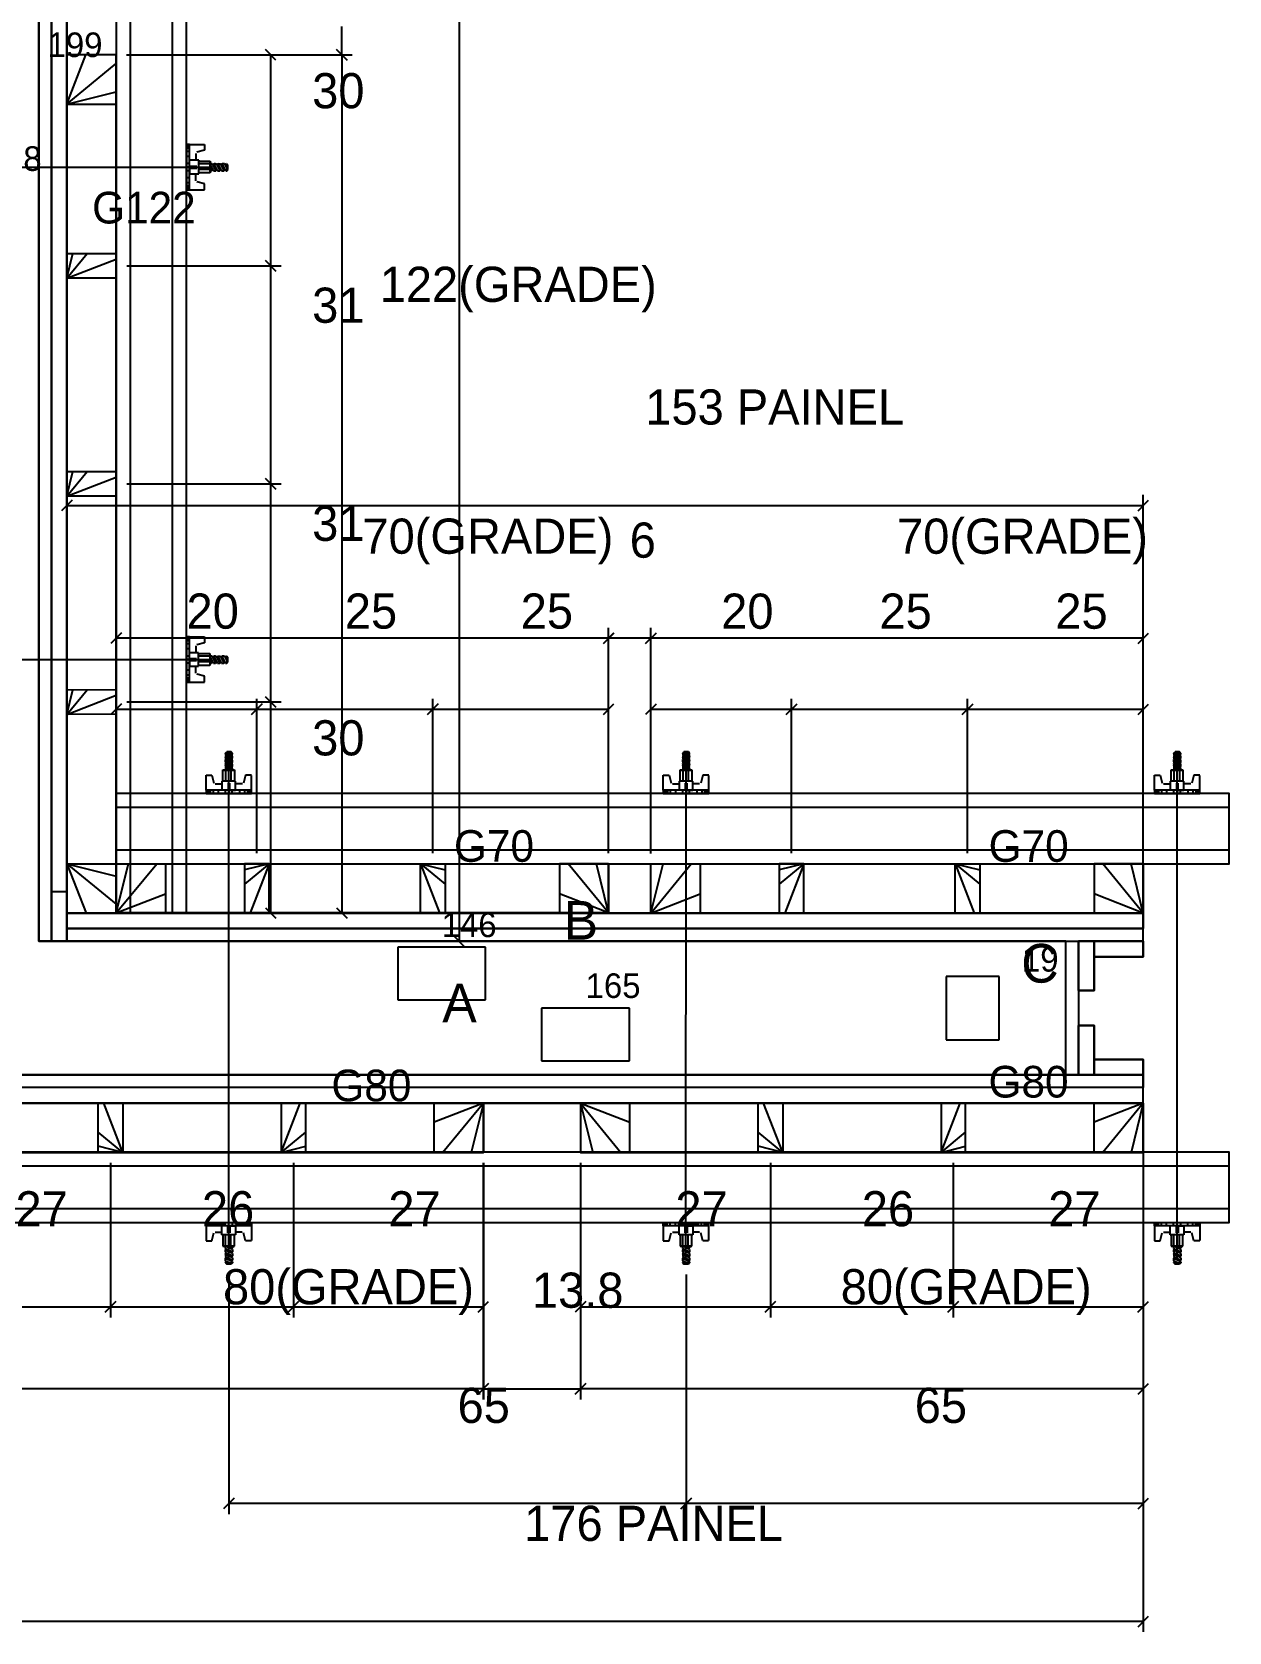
# Model space of a CAD drawing. Header units: metres. Extents: x 3191 to 8466, y 8889 to 10767.
# Drawn here: x 8125.9 to 8466.2, y 10036.1 to 10491 of the extents above; entities that cross this region are included whole.
import ezdxf

# ---------------------------------------------------------------- set-up
doc = ezdxf.new("R2010")
doc.units = ezdxf.units.M

msp = doc.modelspace()

# ---------------------------------------------------------------- linework, layer by layer
at = {"layer": 'CHAPA', "color": 1}
for points in [[(8127.84, 10652.51), (8127.84, 10232.51), (8131.44, 10232.51), (8131.44, 10652.51), (8127.84, 10652.51)], [(8135.84, 10232.51), (8441.84, 10232.51), (8441.84, 10236.11), (8135.84, 10236.11), (8135.84, 10232.51)], [(8423.44, 10194.51), (8419.84, 10194.51), (8419.84, 10232.51), (8423.44, 10232.51), (8423.44, 10194.51)], [(8089.84, 10194.51), (8441.84, 10194.51), (8441.84, 10190.91), (8089.84, 10190.91), (8089.84, 10194.51)]]:
    msp.add_lwpolyline(points, dxfattribs=at)
at = {"layer": 'CONCRETO', "color": 2}
msp.add_lwpolyline([(8419.84, 10194.51), (8419.84, 10232.51), (8127.84, 10232.51), (8127.84, 10630.51), (8089.84, 10630.51), (8089.84, 10194.51), (8419.84, 10194.51)], dxfattribs=at)
at = {"layer": 'COTA', "color": 241}
for p, q in [((8247.32, 10652.51), (8247.32, 10232.51)), ((8213.97, 10484.52), (8213.97, 10492.54)), ((8152.82, 10484.52), (8216.97, 10484.52)), ((8152.84, 10484.52), (8216.97, 10484.52)), ((8152.84, 10484.52), (8196.78, 10484.52)), ((8193.78, 10424.53), (8193.78, 10484.52)), ((8213.97, 10484.52), (8213.97, 10240.53)), ((8152.84, 10424.53), (8196.78, 10424.53)), ((8152.84, 10424.53), (8196.78, 10424.53)), ((8193.78, 10362.53), (8193.78, 10424.53)), ((8135.84, 10235.51), (8135.84, 10359.38)), ((8152.84, 10362.53), (8196.78, 10362.53)), ((8152.84, 10362.53), (8196.78, 10362.53)), ((8193.78, 10300.53), (8193.78, 10362.53)), ((8441.84, 10235.51), (8441.84, 10359.38)), ((8135.84, 10356.38), (8441.84, 10356.38)), ((8149.85, 10257.5), (8149.85, 10321.65)), ((8289.85, 10257.52), (8289.85, 10321.65)), ((8289.85, 10257.53), (8289.85, 10321.63)), ((8301.84, 10257.51), (8301.84, 10321.63)), ((8301.84, 10257.49), (8301.84, 10321.63)), ((8441.84, 10257.51), (8441.84, 10321.63)), ((8289.85, 10318.65), (8149.85, 10318.65)), ((8301.84, 10318.63), (8289.85, 10318.63)), ((8441.84, 10318.63), (8301.84, 10318.63)), ((8149.85, 10257.53), (8149.85, 10301.46)), ((8152.84, 10300.53), (8196.78, 10300.53)), ((8152.84, 10300.53), (8196.78, 10300.53)), ((8189.85, 10257.53), (8189.85, 10301.46)), ((8189.85, 10257.53), (8189.85, 10301.46)), ((8193.78, 10240.53), (8193.78, 10300.53)), ((8239.85, 10257.53), (8239.85, 10301.46)), ((8239.85, 10257.53), (8239.85, 10301.46)), ((8289.85, 10257.52), (8289.85, 10301.46)), ((8301.84, 10257.51), (8301.84, 10301.44)), ((8341.84, 10257.51), (8341.84, 10301.44)), ((8341.84, 10257.51), (8341.84, 10301.44)), ((8391.84, 10257.51), (8391.84, 10301.44)), ((8391.84, 10257.51), (8391.84, 10301.44)), ((8441.84, 10257.51), (8441.84, 10301.44)), ((8149.85, 10298.46), (8189.85, 10298.46)), ((8189.85, 10298.46), (8239.85, 10298.46)), ((8239.85, 10298.46), (8289.85, 10298.46)), ((8301.84, 10298.44), (8341.84, 10298.44)), ((8341.84, 10298.44), (8391.84, 10298.44)), ((8391.84, 10298.44), (8441.84, 10298.44)), ((8152.85, 10240.53), (8216.97, 10240.53)), ((8152.85, 10240.53), (8196.78, 10240.53)), ((8138.84, 10232.51), (8250.32, 10232.51)), ((8441.84, 10183.47), (8441.84, 10069.64)), ((8441.84, 10183.47), (8441.84, 10036.11)), ((8148.22, 10169.47), (8148.22, 10125.54)), ((8148.22, 10169.47), (8148.22, 10125.54)), ((8200.22, 10169.47), (8200.22, 10125.54)), ((8200.22, 10169.47), (8200.22, 10125.54)), ((8254.22, 10169.47), (8254.22, 10125.54)), ((8254.22, 10169.47), (8254.22, 10102.25)), ((8254.24, 10169.47), (8254.24, 10102.25)), ((8281.82, 10169.47), (8281.82, 10102.25)), ((8281.82, 10169.47), (8281.82, 10125.54)), ((8281.84, 10169.51), (8281.84, 10102.25)), ((8335.82, 10169.47), (8335.82, 10125.54)), ((8335.82, 10169.47), (8335.82, 10125.54)), ((8387.82, 10169.47), (8387.82, 10125.54)), ((8387.82, 10169.47), (8387.82, 10125.54)), ((8441.82, 10169.47), (8441.82, 10125.54)), ((8441.84, 10169.47), (8441.84, 10102.25)), ((8181.9, 10137.71), (8181.9, 10069.64)), ((8311.9, 10137.71), (8311.9, 10069.64)), ((8311.9, 10137.71), (8311.9, 10069.64)), ((8094.22, 10128.54), (8148.22, 10128.54)), ((8148.22, 10128.54), (8200.22, 10128.54)), ((8200.22, 10128.54), (8254.22, 10128.54)), ((8281.82, 10128.54), (8335.82, 10128.54)), ((8335.82, 10128.54), (8387.82, 10128.54)), ((8387.82, 10128.54), (8441.82, 10128.54)), ((8254.22, 10105.25), (8094.22, 10105.25)), ((8254.24, 10105.25), (8281.84, 10105.25)), ((8441.84, 10105.25), (8281.82, 10105.25)), ((8311.9, 10072.64), (8181.9, 10072.64)), ((8441.84, 10072.64), (8311.9, 10072.64)), ((8441.84, 10039.11), (8089.84, 10039.11))]:
    msp.add_line(p, q, dxfattribs=at)
at = {"layer": 'COTA'}
for p, q in [((8195.28, 10483.02), (8192.28, 10486.02)), ((8212.47, 10486.02), (8215.47, 10483.02)), ((8215.47, 10483.02), (8212.47, 10486.02)), ((8192.28, 10426.03), (8195.28, 10423.03)), ((8195.28, 10423.03), (8192.28, 10426.03)), ((8192.28, 10364.03), (8195.28, 10361.03)), ((8195.28, 10361.03), (8192.28, 10364.03)), ((8137.34, 10357.88), (8134.34, 10354.88)), ((8440.34, 10354.88), (8443.34, 10357.88)), ((8151.35, 10320.15), (8148.35, 10317.15)), ((8288.35, 10317.15), (8291.35, 10320.15)), ((8291.35, 10320.13), (8288.35, 10317.13)), ((8303.34, 10320.13), (8300.34, 10317.13)), ((8300.34, 10317.13), (8303.34, 10320.13)), ((8440.34, 10317.13), (8443.34, 10320.13)), ((8151.35, 10299.96), (8148.35, 10296.96)), ((8188.35, 10296.96), (8191.35, 10299.96)), ((8191.35, 10299.96), (8188.35, 10296.96)), ((8192.28, 10302.03), (8195.28, 10299.03)), ((8195.28, 10299.03), (8192.28, 10302.03)), ((8241.35, 10299.96), (8238.35, 10296.96)), ((8238.35, 10296.96), (8241.35, 10299.96)), ((8288.35, 10296.96), (8291.35, 10299.96)), ((8303.34, 10299.94), (8300.34, 10296.94)), ((8340.34, 10296.94), (8343.34, 10299.94)), ((8343.34, 10299.94), (8340.34, 10296.94)), ((8390.34, 10296.94), (8393.34, 10299.94)), ((8393.34, 10299.94), (8390.34, 10296.94)), ((8440.34, 10296.94), (8443.34, 10299.94)), ((8192.28, 10242.03), (8195.28, 10239.03)), ((8212.47, 10242.03), (8215.47, 10239.03)), ((8245.82, 10234.01), (8248.82, 10231.01)), ((8149.72, 10130.04), (8146.72, 10127.04)), ((8146.72, 10127.04), (8149.72, 10130.04)), ((8198.72, 10127.04), (8201.72, 10130.04)), ((8201.72, 10130.04), (8198.72, 10127.04)), ((8252.72, 10127.04), (8255.72, 10130.04)), ((8283.32, 10130.04), (8280.32, 10127.04)), ((8337.32, 10130.04), (8334.32, 10127.04)), ((8334.32, 10127.04), (8337.32, 10130.04)), ((8389.32, 10130.04), (8386.32, 10127.04)), ((8386.32, 10127.04), (8389.32, 10130.04)), ((8440.32, 10127.04), (8443.32, 10130.04)), ((8252.72, 10103.75), (8255.72, 10106.75)), ((8255.74, 10106.75), (8252.74, 10103.75)), ((8283.32, 10106.75), (8280.32, 10103.75)), ((8280.34, 10103.75), (8283.34, 10106.75)), ((8440.34, 10103.75), (8443.34, 10106.75)), ((8183.4, 10074.14), (8180.4, 10071.14)), ((8313.4, 10074.14), (8310.4, 10071.14)), ((8310.4, 10071.14), (8313.4, 10074.14)), ((8440.34, 10071.14), (8443.34, 10074.14)), ((8440.34, 10037.61), (8443.34, 10040.61))]:
    msp.add_line(p, q, dxfattribs=at)
at = {"layer": 'COTA', "color": 180}
for p, q in [((8229.88, 10230.81), (8229.88, 10215.81)), ((8254.88, 10230.81), (8229.88, 10230.81)), ((8254.88, 10215.81), (8254.88, 10230.81)), ((8385.84, 10222.51), (8385.84, 10204.51)), ((8400.84, 10222.51), (8385.84, 10222.51)), ((8400.84, 10204.51), (8400.84, 10222.51)), ((8229.88, 10215.81), (8254.88, 10215.81)), ((8295.8, 10213.51), (8270.8, 10213.51)), ((8270.8, 10213.51), (8270.8, 10198.51)), ((8295.8, 10198.51), (8295.8, 10213.51)), ((8385.84, 10204.51), (8400.84, 10204.51)), ((8270.8, 10198.51), (8295.8, 10198.51))]:
    msp.add_line(p, q, dxfattribs=at)
at = {"layer": 'Hachura'}
for p, q in [((8170.75, 10458.92), (8169.82, 10458.92)), ((8170.75, 10458.71), (8169.82, 10458.71)), ((8170.75, 10458.37), (8169.82, 10458.37)), ((8169.83, 10459.05), (8169.83, 10446.16)), ((8170.73, 10459.05), (8169.83, 10459.05)), ((8169.83, 10458.1), (8169.83, 10450.29)), ((8170.73, 10459.05), (8174.99, 10459.05)), ((8170.73, 10446.16), (8170.73, 10459.05)), ((8174.99, 10459.05), (8174.99, 10457.38)), ((8170.75, 10457.91), (8169.82, 10457.91)), ((8170.75, 10457.06), (8169.82, 10457.06)), ((8170.75, 10455.63), (8169.83, 10455.63)), ((8170.61, 10453.58), (8170.17, 10453.58)), ((8173.31, 10454.54), (8170.73, 10454.54)), ((8172.54, 10456.48), (8172.54, 10454.54)), ((8174.99, 10457.38), (8172.78, 10456.8)), ((8173.31, 10450.67), (8173.31, 10454.54)), ((8173.31, 10454.54), (8173.31, 10454.28)), ((8173.31, 10454.54), (8173.31, 10454.28)), ((8173.31, 10454.28), (8176.54, 10454.28)), ((8176.47, 10454.28), (8176.47, 10450.93)), ((8176.54, 10454.28), (8176.54, 10450.93)), ((8177.26, 10453.61), (8178.33, 10451.47)), ((8178.57, 10451.5), (8177.49, 10453.67)), ((8178.42, 10453.61), (8179.49, 10451.47)), ((8179.73, 10451.5), (8178.65, 10453.67)), ((8179.58, 10453.61), (8180.65, 10451.47)), ((8180.89, 10451.5), (8179.81, 10453.67)), ((8180.74, 10453.61), (8181.31, 10452.48)), ((8181.31, 10452.99), (8180.97, 10453.67)), ((8170.75, 10449.56), (8169.82, 10449.56)), ((8170.73, 10452.6), (8169.83, 10452.6)), ((8169.98, 10451.64), (8170.41, 10451.64)), ((8170.41, 10451.64), (8170.63, 10451.64)), ((8172.73, 10452.81), (8170.73, 10452.81)), ((8170.73, 10452.6), (8170.73, 10450.67)), ((8170.73, 10452.29), (8172.73, 10452.29)), ((8170.73, 10451.31), (8170.73, 10451.96)), ((8170.73, 10446.16), (8170.73, 10451.31)), ((8170.73, 10450.67), (8173.31, 10450.67)), ((8172.54, 10448.73), (8172.54, 10450.67)), ((8176.54, 10453.51), (8173.31, 10453.51)), ((8176.54, 10451.96), (8173.31, 10451.96)), ((8176.54, 10450.93), (8173.31, 10450.93)), ((8177.5, 10451.57), (8176.54, 10453.51)), ((8177.18, 10453.51), (8176.54, 10453.51)), ((8176.54, 10452.73), (8177.17, 10451.47)), ((8176.54, 10452.48), (8176.99, 10451.57)), ((8176.54, 10451.57), (8176.99, 10451.57)), ((8177.18, 10453.51), (8178.15, 10451.57)), ((8177.5, 10451.57), (8178.15, 10451.57)), ((8178.67, 10451.57), (8177.7, 10453.51)), ((8178.13, 10453.51), (8177.7, 10453.51)), ((8178.13, 10453.51), (8178.34, 10453.51)), ((8178.34, 10453.51), (8179.31, 10451.57)), ((8178.67, 10451.57), (8179.31, 10451.57)), ((8178.86, 10453.51), (8179.5, 10453.51)), ((8179.83, 10451.57), (8178.86, 10453.51)), ((8179.1, 10451.57), (8179.31, 10451.57)), ((8179.5, 10453.51), (8180.47, 10451.57)), ((8179.83, 10451.57), (8180.47, 10451.57)), ((8180.66, 10453.51), (8180.02, 10453.51)), ((8180.99, 10451.57), (8180.02, 10453.51)), ((8180.99, 10451.57), (8180.02, 10453.51)), ((8180.66, 10453.51), (8181.31, 10452.22)), ((8180.99, 10451.57), (8181.31, 10451.57)), ((8181.31, 10453.25), (8181.18, 10453.51)), ((8181.31, 10453.51), (8181.63, 10453.18)), ((8181.31, 10453.51), (8181.31, 10451.57)), ((8181.31, 10451.57), (8181.63, 10451.89)), ((8181.63, 10451.89), (8181.63, 10453.18)), ((8170.75, 10448.15), (8169.82, 10448.15)), ((8170.75, 10447.31), (8169.82, 10447.31)), ((8170.75, 10446.84), (8169.82, 10446.84)), ((8170.75, 10446.51), (8169.82, 10446.51)), ((8170.75, 10446.3), (8169.82, 10446.3)), ((8169.83, 10446.16), (8174.97, 10446.16)), ((8174.99, 10447.83), (8172.78, 10448.41)), ((8174.99, 10446.16), (8174.99, 10447.83)), ((8169.8, 10319.05), (8169.8, 10306.16)), ((8170.71, 10319.05), (8169.8, 10319.05)), ((8170.72, 10318.92), (8169.8, 10318.92)), ((8170.72, 10318.71), (8169.8, 10318.71)), ((8170.72, 10318.37), (8169.8, 10318.37)), ((8169.8, 10318.1), (8169.8, 10310.29)), ((8170.72, 10317.91), (8169.8, 10317.91)), ((8170.72, 10317.06), (8169.8, 10317.06)), ((8170.71, 10306.16), (8170.71, 10319.05)), ((8170.71, 10319.05), (8174.96, 10319.05)), ((8174.96, 10317.38), (8172.75, 10316.8)), ((8174.96, 10319.05), (8174.96, 10317.38)), ((8170.72, 10315.63), (8169.8, 10315.63)), ((8170.71, 10312.6), (8169.8, 10312.6)), ((8170.58, 10313.58), (8170.15, 10313.58)), ((8173.29, 10314.54), (8170.71, 10314.54)), ((8172.71, 10312.81), (8170.71, 10312.81)), ((8170.71, 10312.6), (8170.71, 10310.67)), ((8172.51, 10316.48), (8172.51, 10314.54)), ((8173.29, 10314.54), (8173.29, 10314.28)), ((8173.29, 10310.67), (8173.29, 10314.54)), ((8173.29, 10314.54), (8173.29, 10314.28)), ((8173.29, 10314.28), (8176.51, 10314.28)), ((8176.51, 10313.51), (8173.29, 10313.51)), ((8176.44, 10314.28), (8176.44, 10310.93)), ((8176.51, 10314.28), (8176.51, 10310.93)), ((8177.48, 10311.57), (8176.51, 10313.51)), ((8177.16, 10313.51), (8176.51, 10313.51)), ((8176.51, 10312.73), (8177.14, 10311.47)), ((8177.16, 10313.51), (8178.12, 10311.57)), ((8177.23, 10313.61), (8178.3, 10311.47)), ((8178.55, 10311.5), (8177.46, 10313.67)), ((8178.1, 10313.51), (8177.67, 10313.51)), ((8178.64, 10311.57), (8177.67, 10313.51)), ((8178.1, 10313.51), (8178.32, 10313.51)), ((8178.32, 10313.51), (8179.28, 10311.57)), ((8178.4, 10313.61), (8179.47, 10311.47)), ((8179.71, 10311.5), (8178.62, 10313.67)), ((8178.83, 10313.51), (8179.48, 10313.51)), ((8179.8, 10311.57), (8178.83, 10313.51)), ((8179.48, 10313.51), (8180.44, 10311.57)), ((8179.56, 10313.61), (8180.63, 10311.47)), ((8180.87, 10311.5), (8179.78, 10313.67)), ((8180.96, 10311.57), (8179.99, 10313.51)), ((8180.96, 10311.57), (8179.99, 10313.51)), ((8180.64, 10313.51), (8179.99, 10313.51)), ((8180.64, 10313.51), (8181.28, 10312.22)), ((8180.72, 10313.61), (8181.28, 10312.48)), ((8181.28, 10312.99), (8180.95, 10313.67)), ((8181.28, 10313.25), (8181.15, 10313.51)), ((8181.28, 10313.51), (8181.6, 10313.18)), ((8181.28, 10313.51), (8181.28, 10311.57)), ((8181.6, 10311.89), (8181.6, 10313.18)), ((8170.72, 10309.56), (8169.8, 10309.56)), ((8170.72, 10308.15), (8169.8, 10308.15)), ((8169.95, 10311.64), (8170.39, 10311.64)), ((8170.39, 10311.64), (8170.6, 10311.64)), ((8170.71, 10312.29), (8172.71, 10312.29)), ((8170.71, 10311.31), (8170.71, 10311.96)), ((8170.71, 10306.16), (8170.71, 10311.31)), ((8170.71, 10310.67), (8173.29, 10310.67)), ((8172.51, 10308.73), (8172.51, 10310.67)), ((8174.96, 10307.83), (8172.75, 10308.41)), ((8176.51, 10311.96), (8173.29, 10311.96)), ((8176.51, 10310.93), (8173.29, 10310.93)), ((8176.51, 10312.48), (8176.96, 10311.57)), ((8176.51, 10311.57), (8176.96, 10311.57)), ((8177.48, 10311.57), (8178.12, 10311.57)), ((8178.64, 10311.57), (8179.28, 10311.57)), ((8179.07, 10311.57), (8179.28, 10311.57)), ((8179.8, 10311.57), (8180.44, 10311.57)), ((8180.96, 10311.57), (8181.28, 10311.57)), ((8181.28, 10311.57), (8181.6, 10311.89)), ((8170.72, 10307.31), (8169.8, 10307.31)), ((8170.72, 10306.84), (8169.8, 10306.84)), ((8170.72, 10306.51), (8169.8, 10306.51)), ((8170.72, 10306.3), (8169.8, 10306.3)), ((8169.8, 10306.16), (8174.94, 10306.16)), ((8174.96, 10306.16), (8174.96, 10307.83)), ((8181.45, 10285.99), (8180.78, 10285.66)), ((8182.95, 10285.58), (8180.78, 10284.49)), ((8180.84, 10285.43), (8181.97, 10285.99)), ((8180.84, 10284.27), (8182.98, 10285.34)), ((8180.94, 10285.99), (8181.26, 10286.31)), ((8181.2, 10285.99), (8180.94, 10285.86)), ((8180.94, 10285.99), (8182.88, 10285.99)), ((8180.94, 10285.35), (8182.23, 10285.99)), ((8182.87, 10285.67), (8180.94, 10284.7)), ((8182.87, 10285.67), (8180.94, 10284.7)), ((8180.94, 10285.35), (8180.94, 10284.7)), ((8182.55, 10286.31), (8181.26, 10286.31)), ((8182.88, 10285.99), (8182.55, 10286.31)), ((8182.87, 10285.67), (8182.87, 10285.99)), ((8311.45, 10285.99), (8310.78, 10285.66)), ((8312.95, 10285.58), (8310.78, 10284.49)), ((8310.84, 10285.43), (8311.97, 10285.99)), ((8310.84, 10284.27), (8312.98, 10285.34)), ((8310.94, 10285.99), (8311.26, 10286.31)), ((8311.2, 10285.99), (8310.94, 10285.86)), ((8310.94, 10285.35), (8312.23, 10285.99)), ((8310.94, 10285.99), (8312.88, 10285.99)), ((8312.87, 10285.67), (8310.94, 10284.7)), ((8312.87, 10285.67), (8310.94, 10284.7)), ((8310.94, 10285.35), (8310.94, 10284.7)), ((8312.55, 10286.31), (8311.26, 10286.31)), ((8312.88, 10285.99), (8312.55, 10286.31)), ((8312.87, 10285.67), (8312.87, 10285.99)), ((8451.05, 10285.99), (8450.38, 10285.66)), ((8452.55, 10285.58), (8450.38, 10284.49)), ((8450.44, 10285.43), (8451.57, 10285.99)), ((8450.44, 10284.27), (8452.58, 10285.34)), ((8450.54, 10285.99), (8450.86, 10286.31)), ((8450.8, 10285.99), (8450.54, 10285.86)), ((8450.54, 10285.35), (8451.83, 10285.99)), ((8450.54, 10285.99), (8452.47, 10285.99)), ((8452.47, 10285.67), (8450.54, 10284.7)), ((8452.47, 10285.67), (8450.54, 10284.7)), ((8450.54, 10285.35), (8450.54, 10284.7)), ((8452.15, 10286.31), (8450.86, 10286.31)), ((8452.47, 10285.99), (8452.15, 10286.31)), ((8452.47, 10285.67), (8452.47, 10285.99)), ((8180.17, 10281.22), (8183.52, 10281.22)), ((8180.17, 10278), (8180.17, 10281.22)), ((8180.17, 10281.15), (8183.52, 10281.15)), ((8182.95, 10284.42), (8180.78, 10283.33)), ((8182.95, 10283.26), (8180.78, 10282.17)), ((8180.84, 10283.11), (8182.98, 10284.18)), ((8180.84, 10281.94), (8182.98, 10283.01)), ((8180.94, 10284.19), (8182.87, 10285.15)), ((8182.87, 10284.51), (8180.94, 10283.54)), ((8180.94, 10283.54), (8180.94, 10284.19)), ((8180.94, 10283.03), (8182.87, 10283.99)), ((8182.87, 10283.35), (8180.94, 10282.38)), ((8180.94, 10282.81), (8180.94, 10283.03)), ((8180.94, 10281.87), (8182.87, 10282.83)), ((8180.94, 10282.81), (8180.94, 10282.38)), ((8182.87, 10282.19), (8180.94, 10281.22)), ((8180.94, 10281.87), (8180.94, 10281.22)), ((8180.94, 10281.22), (8180.94, 10278)), ((8181.71, 10281.22), (8182.98, 10281.85)), ((8181.97, 10281.22), (8182.87, 10281.67)), ((8182.49, 10281.22), (8182.49, 10278)), ((8182.87, 10284.51), (8182.87, 10285.15)), ((8182.87, 10283.35), (8182.87, 10283.99)), ((8182.87, 10283.78), (8182.87, 10283.99)), ((8182.87, 10282.19), (8182.87, 10282.83)), ((8182.87, 10281.22), (8182.87, 10281.67)), ((8183.52, 10281.22), (8183.52, 10278)), ((8310.17, 10281.22), (8313.52, 10281.22)), ((8310.17, 10278), (8310.17, 10281.22)), ((8310.17, 10281.15), (8313.52, 10281.15)), ((8312.95, 10284.42), (8310.78, 10283.33)), ((8312.95, 10283.26), (8310.78, 10282.17)), ((8310.84, 10283.11), (8312.98, 10284.18)), ((8310.84, 10281.94), (8312.98, 10283.01)), ((8310.94, 10284.19), (8312.87, 10285.15)), ((8312.87, 10284.51), (8310.94, 10283.54)), ((8310.94, 10283.54), (8310.94, 10284.19)), ((8310.94, 10283.03), (8312.87, 10283.99)), ((8312.87, 10283.35), (8310.94, 10282.38)), ((8310.94, 10282.81), (8310.94, 10283.03)), ((8310.94, 10281.87), (8312.87, 10282.83)), ((8310.94, 10282.81), (8310.94, 10282.38)), ((8312.87, 10282.19), (8310.94, 10281.22)), ((8310.94, 10281.87), (8310.94, 10281.22)), ((8310.94, 10281.22), (8310.94, 10278)), ((8311.71, 10281.22), (8312.98, 10281.85)), ((8311.97, 10281.22), (8312.87, 10281.67)), ((8312.49, 10281.22), (8312.49, 10278)), ((8312.87, 10284.51), (8312.87, 10285.15)), ((8312.87, 10283.78), (8312.87, 10283.99)), ((8312.87, 10283.35), (8312.87, 10283.99)), ((8312.87, 10282.19), (8312.87, 10282.83)), ((8312.87, 10281.22), (8312.87, 10281.67)), ((8313.52, 10281.22), (8313.52, 10278)), ((8449.76, 10281.22), (8453.12, 10281.22)), ((8449.76, 10278), (8449.76, 10281.22)), ((8449.76, 10281.15), (8453.12, 10281.15)), ((8452.55, 10284.42), (8450.38, 10283.33)), ((8452.55, 10283.26), (8450.38, 10282.17)), ((8450.44, 10283.11), (8452.58, 10284.18)), ((8450.44, 10281.94), (8452.58, 10283.01)), ((8450.54, 10284.19), (8452.47, 10285.15)), ((8452.47, 10284.51), (8450.54, 10283.54)), ((8450.54, 10283.54), (8450.54, 10284.19)), ((8450.54, 10283.03), (8452.47, 10283.99)), ((8452.47, 10283.35), (8450.54, 10282.38)), ((8450.54, 10282.81), (8450.54, 10283.03)), ((8450.54, 10281.87), (8452.47, 10282.83)), ((8450.54, 10282.81), (8450.54, 10282.38)), ((8452.47, 10282.19), (8450.54, 10281.22)), ((8450.54, 10281.87), (8450.54, 10281.22)), ((8450.54, 10281.22), (8450.54, 10278)), ((8451.31, 10281.22), (8452.58, 10281.85)), ((8451.57, 10281.22), (8452.47, 10281.67)), ((8452.09, 10281.22), (8452.09, 10278)), ((8452.47, 10284.51), (8452.47, 10285.15)), ((8452.47, 10283.35), (8452.47, 10283.99)), ((8452.47, 10283.78), (8452.47, 10283.99)), ((8452.47, 10282.19), (8452.47, 10282.83)), ((8452.47, 10281.22), (8452.47, 10281.67)), ((8453.12, 10281.22), (8453.12, 10278)), ((8175.39, 10279.67), (8177.07, 10279.67)), ((8175.39, 10275.42), (8175.39, 10279.67)), ((8177.07, 10279.67), (8177.65, 10277.46)), ((8177.96, 10277.22), (8179.91, 10277.22)), ((8179.91, 10278), (8180.17, 10278)), ((8179.91, 10278), (8180.17, 10278)), ((8179.91, 10278), (8179.91, 10275.42)), ((8183.78, 10278), (8179.91, 10278)), ((8181.64, 10277.42), (8181.64, 10275.42)), ((8182.15, 10275.42), (8182.15, 10277.42)), ((8183.78, 10275.42), (8183.78, 10278)), ((8185.72, 10277.22), (8183.78, 10277.22)), ((8186.61, 10279.67), (8186.03, 10277.46)), ((8188.29, 10279.67), (8186.61, 10279.67)), ((8188.29, 10274.51), (8188.29, 10279.65)), ((8305.39, 10279.67), (8307.07, 10279.67)), ((8305.39, 10275.42), (8305.39, 10279.67)), ((8307.07, 10279.67), (8307.65, 10277.46)), ((8307.96, 10277.22), (8309.91, 10277.22)), ((8309.91, 10278), (8309.91, 10275.42)), ((8309.91, 10278), (8310.17, 10278)), ((8313.78, 10278), (8309.91, 10278)), ((8309.91, 10278), (8310.17, 10278)), ((8311.64, 10277.42), (8311.64, 10275.42)), ((8312.15, 10275.42), (8312.15, 10277.42)), ((8313.78, 10275.42), (8313.78, 10278)), ((8315.72, 10277.22), (8313.78, 10277.22)), ((8316.61, 10279.67), (8316.03, 10277.46)), ((8318.29, 10279.67), (8316.61, 10279.67)), ((8318.29, 10274.51), (8318.29, 10279.65)), ((8444.99, 10275.42), (8444.99, 10279.67)), ((8444.99, 10279.67), (8446.67, 10279.67)), ((8446.67, 10279.67), (8447.25, 10277.46)), ((8447.56, 10277.22), (8449.51, 10277.22)), ((8449.51, 10278), (8449.76, 10278)), ((8449.51, 10278), (8449.51, 10275.42)), ((8449.51, 10278), (8449.76, 10278)), ((8453.38, 10278), (8449.51, 10278)), ((8451.24, 10277.42), (8451.24, 10275.42)), ((8451.75, 10275.42), (8451.75, 10277.42)), ((8453.38, 10275.42), (8453.38, 10278)), ((8455.32, 10277.22), (8453.38, 10277.22)), ((8456.21, 10279.67), (8455.63, 10277.46)), ((8457.89, 10279.67), (8456.21, 10279.67)), ((8457.89, 10274.51), (8457.89, 10279.65)), ((8188.29, 10275.42), (8175.39, 10275.42)), ((8175.39, 10275.42), (8175.39, 10274.51)), ((8175.39, 10274.51), (8188.29, 10274.51)), ((8175.53, 10275.43), (8175.53, 10274.51)), ((8175.74, 10275.43), (8175.74, 10274.51)), ((8176.08, 10275.43), (8176.08, 10274.51)), ((8176.35, 10274.51), (8184.16, 10274.51)), ((8176.54, 10275.43), (8176.54, 10274.51)), ((8177.38, 10275.43), (8177.38, 10274.51)), ((8178.82, 10275.43), (8178.82, 10274.51)), ((8180.87, 10275.29), (8180.87, 10274.86)), ((8181.84, 10275.42), (8183.78, 10275.42)), ((8181.85, 10275.42), (8181.85, 10274.51)), ((8183.13, 10275.42), (8182.49, 10275.42)), ((8182.8, 10275.1), (8182.8, 10275.31)), ((8182.8, 10274.66), (8182.8, 10275.1)), ((8188.29, 10275.42), (8183.13, 10275.42)), ((8184.88, 10275.43), (8184.88, 10274.51)), ((8186.3, 10275.43), (8186.3, 10274.51)), ((8187.14, 10275.43), (8187.14, 10274.51)), ((8187.6, 10275.43), (8187.6, 10274.51)), ((8187.94, 10275.43), (8187.94, 10274.51)), ((8188.15, 10275.43), (8188.15, 10274.51)), ((8318.29, 10275.42), (8305.39, 10275.42)), ((8305.39, 10275.42), (8305.39, 10274.51)), ((8305.39, 10274.51), (8318.29, 10274.51)), ((8305.53, 10275.43), (8305.53, 10274.51)), ((8305.74, 10275.43), (8305.74, 10274.51)), ((8306.08, 10275.43), (8306.08, 10274.51)), ((8306.35, 10274.51), (8314.16, 10274.51)), ((8306.54, 10275.43), (8306.54, 10274.51)), ((8307.38, 10275.43), (8307.38, 10274.51)), ((8308.82, 10275.43), (8308.82, 10274.51)), ((8310.87, 10275.29), (8310.87, 10274.86)), ((8311.84, 10275.42), (8313.78, 10275.42)), ((8311.85, 10275.42), (8311.85, 10274.51)), ((8313.13, 10275.42), (8312.49, 10275.42)), ((8312.8, 10275.1), (8312.8, 10275.31)), ((8312.8, 10274.66), (8312.8, 10275.1)), ((8318.29, 10275.42), (8313.13, 10275.42)), ((8314.88, 10275.43), (8314.88, 10274.51)), ((8316.3, 10275.43), (8316.3, 10274.51)), ((8317.14, 10275.43), (8317.14, 10274.51)), ((8317.6, 10275.43), (8317.6, 10274.51)), ((8317.94, 10275.43), (8317.94, 10274.51)), ((8318.15, 10275.43), (8318.15, 10274.51)), ((8444.99, 10275.42), (8444.99, 10274.51)), ((8457.89, 10275.42), (8444.99, 10275.42)), ((8444.99, 10274.51), (8457.89, 10274.51)), ((8445.13, 10275.43), (8445.13, 10274.51)), ((8445.34, 10275.43), (8445.34, 10274.51)), ((8445.68, 10275.43), (8445.68, 10274.51)), ((8445.94, 10274.51), (8453.76, 10274.51)), ((8446.14, 10275.43), (8446.14, 10274.51)), ((8446.98, 10275.43), (8446.98, 10274.51)), ((8448.41, 10275.43), (8448.41, 10274.51)), ((8450.47, 10275.29), (8450.47, 10274.86)), ((8451.44, 10275.42), (8453.38, 10275.42)), ((8451.45, 10275.42), (8451.45, 10274.51)), ((8452.73, 10275.42), (8452.09, 10275.42)), ((8452.4, 10275.1), (8452.4, 10275.31)), ((8452.4, 10274.66), (8452.4, 10275.1)), ((8457.89, 10275.42), (8452.73, 10275.42)), ((8454.48, 10275.43), (8454.48, 10274.51)), ((8455.9, 10275.43), (8455.9, 10274.51)), ((8456.74, 10275.43), (8456.74, 10274.51)), ((8457.2, 10275.43), (8457.2, 10274.51)), ((8457.54, 10275.43), (8457.54, 10274.51)), ((8457.75, 10275.43), (8457.75, 10274.51)), ((8175.39, 10152.51), (8188.28, 10152.51)), ((8175.39, 10151.61), (8175.39, 10152.51)), ((8188.28, 10151.61), (8175.39, 10151.61)), ((8175.39, 10151.61), (8175.39, 10147.35)), ((8175.52, 10151.59), (8175.52, 10152.52)), ((8175.73, 10151.59), (8175.73, 10152.52)), ((8176.07, 10151.59), (8176.07, 10152.52)), ((8176.34, 10152.51), (8184.15, 10152.51)), ((8176.53, 10151.59), (8176.53, 10152.52)), ((8177.06, 10147.35), (8177.64, 10149.56)), ((8177.38, 10151.59), (8177.38, 10152.52)), ((8177.96, 10149.8), (8179.9, 10149.8)), ((8178.81, 10151.59), (8178.81, 10152.51)), ((8179.9, 10149.03), (8179.9, 10151.61)), ((8179.9, 10149.03), (8180.16, 10149.03)), ((8179.9, 10149.03), (8180.16, 10149.03)), ((8183.77, 10149.03), (8179.9, 10149.03)), ((8180.16, 10149.03), (8180.16, 10145.81)), ((8180.86, 10151.74), (8180.86, 10152.17)), ((8180.93, 10145.81), (8180.93, 10149.03)), ((8181.63, 10149.61), (8181.63, 10151.61)), ((8181.84, 10151.61), (8181.84, 10152.51)), ((8181.84, 10151.61), (8183.77, 10151.61)), ((8182.15, 10151.61), (8182.15, 10149.61)), ((8183.13, 10151.61), (8182.48, 10151.61)), ((8182.48, 10145.81), (8182.48, 10149.03)), ((8182.79, 10152.36), (8182.79, 10151.93)), ((8182.79, 10151.93), (8182.79, 10151.72)), ((8188.28, 10151.61), (8183.13, 10151.61)), ((8183.51, 10145.81), (8183.51, 10149.03)), ((8183.77, 10151.61), (8183.77, 10149.03)), ((8185.71, 10149.8), (8183.77, 10149.8)), ((8184.88, 10151.59), (8184.88, 10152.52)), ((8186.61, 10147.35), (8186.03, 10149.56)), ((8186.29, 10151.59), (8186.29, 10152.52)), ((8187.13, 10151.59), (8187.13, 10152.52)), ((8187.6, 10151.59), (8187.6, 10152.52)), ((8187.93, 10151.59), (8187.93, 10152.52)), ((8188.14, 10151.59), (8188.14, 10152.52)), ((8188.28, 10152.51), (8188.28, 10147.38)), ((8305.39, 10152.51), (8318.28, 10152.51)), ((8305.39, 10151.61), (8305.39, 10152.51)), ((8318.28, 10151.61), (8305.39, 10151.61)), ((8305.39, 10151.61), (8305.39, 10147.35)), ((8305.52, 10151.59), (8305.52, 10152.52)), ((8305.73, 10151.59), (8305.73, 10152.52)), ((8306.07, 10151.59), (8306.07, 10152.52)), ((8306.34, 10152.51), (8314.15, 10152.51)), ((8306.53, 10151.59), (8306.53, 10152.52)), ((8307.06, 10147.35), (8307.64, 10149.56)), ((8307.38, 10151.59), (8307.38, 10152.52)), ((8307.96, 10149.8), (8309.9, 10149.8)), ((8308.81, 10151.59), (8308.81, 10152.51)), ((8309.9, 10149.03), (8309.9, 10151.61)), ((8313.77, 10149.03), (8309.9, 10149.03)), ((8309.9, 10149.03), (8310.16, 10149.03)), ((8309.9, 10149.03), (8310.16, 10149.03)), ((8310.16, 10149.03), (8310.16, 10145.81)), ((8310.86, 10151.74), (8310.86, 10152.17)), ((8310.93, 10145.81), (8310.93, 10149.03)), ((8311.63, 10149.61), (8311.63, 10151.61)), ((8311.84, 10151.61), (8311.84, 10152.51)), ((8311.84, 10151.61), (8313.77, 10151.61)), ((8312.15, 10151.61), (8312.15, 10149.61)), ((8313.13, 10151.61), (8312.48, 10151.61)), ((8312.48, 10145.81), (8312.48, 10149.03)), ((8312.79, 10152.36), (8312.79, 10151.93)), ((8312.79, 10151.93), (8312.79, 10151.72)), ((8318.28, 10151.61), (8313.13, 10151.61)), ((8313.51, 10145.81), (8313.51, 10149.03)), ((8313.77, 10151.61), (8313.77, 10149.03)), ((8315.71, 10149.8), (8313.77, 10149.8)), ((8314.88, 10151.59), (8314.88, 10152.52)), ((8316.61, 10147.35), (8316.03, 10149.56)), ((8316.29, 10151.59), (8316.29, 10152.52)), ((8317.13, 10151.59), (8317.13, 10152.52)), ((8317.6, 10151.59), (8317.6, 10152.52)), ((8317.93, 10151.59), (8317.93, 10152.52)), ((8318.14, 10151.59), (8318.14, 10152.52)), ((8318.28, 10152.51), (8318.28, 10147.38)), ((8444.99, 10151.61), (8444.99, 10152.51)), ((8444.99, 10152.51), (8457.89, 10152.51)), ((8457.89, 10151.61), (8444.99, 10151.61)), ((8444.99, 10151.61), (8444.99, 10147.35)), ((8445.13, 10151.59), (8445.13, 10152.52)), ((8445.34, 10151.59), (8445.34, 10152.52)), ((8445.68, 10151.59), (8445.68, 10152.52)), ((8445.95, 10152.51), (8453.76, 10152.51)), ((8446.14, 10151.59), (8446.14, 10152.52)), ((8446.67, 10147.35), (8447.25, 10149.56)), ((8446.98, 10151.59), (8446.98, 10152.52)), ((8447.56, 10149.8), (8449.51, 10149.8)), ((8448.42, 10151.59), (8448.42, 10152.51)), ((8449.51, 10149.03), (8449.51, 10151.61)), ((8449.51, 10149.03), (8449.76, 10149.03)), ((8449.51, 10149.03), (8449.76, 10149.03)), ((8453.38, 10149.03), (8449.51, 10149.03)), ((8449.76, 10149.03), (8449.76, 10145.81)), ((8450.47, 10151.74), (8450.47, 10152.17)), ((8450.54, 10145.81), (8450.54, 10149.03)), ((8451.24, 10149.61), (8451.24, 10151.61)), ((8451.44, 10151.61), (8453.38, 10151.61)), ((8451.45, 10151.61), (8451.45, 10152.51)), ((8451.75, 10151.61), (8451.75, 10149.61)), ((8452.73, 10151.61), (8452.09, 10151.61)), ((8452.09, 10145.81), (8452.09, 10149.03)), ((8452.4, 10152.36), (8452.4, 10151.93)), ((8452.4, 10151.93), (8452.4, 10151.72)), ((8457.89, 10151.61), (8452.73, 10151.61)), ((8453.12, 10145.81), (8453.12, 10149.03)), ((8453.38, 10151.61), (8453.38, 10149.03)), ((8455.32, 10149.8), (8453.38, 10149.8)), ((8454.48, 10151.59), (8454.48, 10152.52)), ((8456.21, 10147.35), (8455.63, 10149.56)), ((8455.9, 10151.59), (8455.9, 10152.52)), ((8456.74, 10151.59), (8456.74, 10152.52)), ((8457.2, 10151.59), (8457.2, 10152.52)), ((8457.54, 10151.59), (8457.54, 10152.52)), ((8457.75, 10151.59), (8457.75, 10152.52)), ((8457.89, 10152.51), (8457.89, 10147.38)), ((8175.39, 10147.35), (8177.06, 10147.35)), ((8180.16, 10145.87), (8183.51, 10145.87)), ((8180.16, 10145.81), (8183.51, 10145.81)), ((8182.94, 10143.77), (8180.77, 10144.85)), ((8180.83, 10145.08), (8182.97, 10144.01)), ((8180.93, 10145.16), (8180.93, 10145.81)), ((8182.87, 10144.84), (8180.93, 10145.81)), ((8180.93, 10145.16), (8182.87, 10144.19)), ((8182.87, 10143.68), (8180.93, 10144.64)), ((8180.93, 10144.21), (8180.93, 10144.64)), ((8180.93, 10144.21), (8180.93, 10144)), ((8181.71, 10145.81), (8182.97, 10145.17)), ((8181.96, 10145.81), (8182.87, 10145.35)), ((8182.87, 10145.81), (8182.87, 10145.35)), ((8182.87, 10144.84), (8182.87, 10144.19)), ((8188.28, 10147.35), (8186.61, 10147.35)), ((8305.39, 10147.35), (8307.06, 10147.35)), ((8310.16, 10145.87), (8313.51, 10145.87)), ((8310.16, 10145.81), (8313.51, 10145.81)), ((8312.94, 10143.77), (8310.77, 10144.85)), ((8310.83, 10145.08), (8312.97, 10144.01)), ((8312.87, 10144.84), (8310.93, 10145.81)), ((8310.93, 10145.16), (8310.93, 10145.81)), ((8310.93, 10145.16), (8312.87, 10144.19)), ((8310.93, 10144.21), (8310.93, 10144.64)), ((8312.87, 10143.68), (8310.93, 10144.64)), ((8310.93, 10144.21), (8310.93, 10144)), ((8311.71, 10145.81), (8312.97, 10145.17)), ((8311.96, 10145.81), (8312.87, 10145.35)), ((8312.87, 10145.81), (8312.87, 10145.35)), ((8312.87, 10144.84), (8312.87, 10144.19)), ((8318.28, 10147.35), (8316.61, 10147.35)), ((8444.99, 10147.35), (8446.67, 10147.35)), ((8449.76, 10145.87), (8453.12, 10145.87)), ((8449.76, 10145.81), (8453.12, 10145.81)), ((8452.55, 10143.77), (8450.38, 10144.85)), ((8450.44, 10145.08), (8452.58, 10144.01)), ((8450.54, 10145.16), (8450.54, 10145.81)), ((8452.47, 10144.84), (8450.54, 10145.81)), ((8450.54, 10145.16), (8452.47, 10144.19)), ((8452.47, 10143.68), (8450.54, 10144.64)), ((8450.54, 10144.21), (8450.54, 10144.64)), ((8450.54, 10144.21), (8450.54, 10144)), ((8451.31, 10145.81), (8452.58, 10145.17)), ((8451.57, 10145.81), (8452.47, 10145.35)), ((8452.47, 10145.81), (8452.47, 10145.35)), ((8452.47, 10144.84), (8452.47, 10144.19)), ((8457.89, 10147.35), (8456.21, 10147.35)), ((8182.94, 10142.61), (8180.77, 10143.69)), ((8182.94, 10141.45), (8180.77, 10142.53)), ((8181.45, 10141.03), (8180.77, 10141.37)), ((8180.83, 10143.92), (8182.97, 10142.85)), ((8180.83, 10142.76), (8182.97, 10141.69)), ((8180.83, 10141.6), (8181.96, 10141.03)), ((8180.93, 10144), (8182.87, 10143.03)), ((8182.87, 10142.52), (8180.93, 10143.48)), ((8180.93, 10143.48), (8180.93, 10142.84)), ((8180.93, 10142.84), (8182.87, 10141.87)), ((8182.87, 10141.36), (8180.93, 10142.32)), ((8180.93, 10141.68), (8180.93, 10142.32)), ((8182.87, 10141.36), (8180.93, 10142.32)), ((8180.93, 10141.68), (8182.22, 10141.03)), ((8181.19, 10141.03), (8180.93, 10141.16)), ((8180.93, 10141.04), (8182.87, 10141.04)), ((8180.93, 10141.04), (8181.26, 10140.71)), ((8182.55, 10140.71), (8181.26, 10140.71)), ((8182.87, 10141.04), (8182.55, 10140.71)), ((8182.87, 10143.68), (8182.87, 10143.03)), ((8182.87, 10143.24), (8182.87, 10143.03)), ((8182.87, 10142.52), (8182.87, 10141.87)), ((8182.87, 10141.36), (8182.87, 10141.03)), ((8312.94, 10142.61), (8310.77, 10143.69)), ((8312.94, 10141.45), (8310.77, 10142.53)), ((8311.45, 10141.03), (8310.77, 10141.37)), ((8310.83, 10143.92), (8312.97, 10142.85)), ((8310.83, 10142.76), (8312.97, 10141.69)), ((8310.83, 10141.6), (8311.96, 10141.03)), ((8310.93, 10144), (8312.87, 10143.03)), ((8310.93, 10143.48), (8310.93, 10142.84)), ((8312.87, 10142.52), (8310.93, 10143.48)), ((8310.93, 10142.84), (8312.87, 10141.87)), ((8310.93, 10141.68), (8310.93, 10142.32)), ((8312.87, 10141.36), (8310.93, 10142.32)), ((8312.87, 10141.36), (8310.93, 10142.32)), ((8310.93, 10141.68), (8312.22, 10141.03)), ((8311.19, 10141.03), (8310.93, 10141.16)), ((8310.93, 10141.04), (8312.87, 10141.04)), ((8310.93, 10141.04), (8311.26, 10140.71)), ((8312.55, 10140.71), (8311.26, 10140.71)), ((8312.87, 10141.04), (8312.55, 10140.71)), ((8312.87, 10143.68), (8312.87, 10143.03)), ((8312.87, 10143.24), (8312.87, 10143.03)), ((8312.87, 10142.52), (8312.87, 10141.87)), ((8312.87, 10141.36), (8312.87, 10141.03)), ((8452.55, 10142.61), (8450.38, 10143.69)), ((8452.55, 10141.45), (8450.38, 10142.53)), ((8451.05, 10141.03), (8450.38, 10141.37)), ((8450.44, 10143.92), (8452.58, 10142.85)), ((8450.44, 10142.76), (8452.58, 10141.69)), ((8450.44, 10141.6), (8451.57, 10141.03)), ((8450.54, 10144), (8452.47, 10143.03)), ((8450.54, 10143.48), (8450.54, 10142.84)), ((8452.47, 10142.52), (8450.54, 10143.48)), ((8450.54, 10142.84), (8452.47, 10141.87)), ((8450.54, 10141.68), (8450.54, 10142.32)), ((8452.47, 10141.36), (8450.54, 10142.32)), ((8452.47, 10141.36), (8450.54, 10142.32)), ((8450.54, 10141.68), (8451.83, 10141.03)), ((8450.8, 10141.03), (8450.54, 10141.16)), ((8450.54, 10141.04), (8452.48, 10141.04)), ((8450.54, 10141.04), (8450.86, 10140.71)), ((8452.15, 10140.71), (8450.86, 10140.71)), ((8452.48, 10141.04), (8452.15, 10140.71)), ((8452.47, 10143.68), (8452.47, 10143.03)), ((8452.47, 10143.24), (8452.47, 10143.03)), ((8452.47, 10142.52), (8452.47, 10141.87)), ((8452.47, 10141.36), (8452.47, 10141.03))]:
    msp.add_line(p, q, dxfattribs=at)
at = {"layer": 'Hachura', "color": 251}
for p, q in [((8037.02, 10452.6), (8176.82, 10452.59)), ((8037, 10312.6), (8176.8, 10312.59)), ((8181.84, 10141.74), (8181.85, 10281.54)), ((8311.84, 10141.74), (8311.85, 10281.54)), ((8451.44, 10141.71), (8451.45, 10281.51))]:
    msp.add_line(p, q, dxfattribs=at)
for points in [[(8131.44, 10652.51), (8127.84, 10652.51), (8127.84, 10232.51), (8131.44, 10232.51), (8131.44, 10652.51)], [(8135.84, 10652.51), (8131.44, 10652.51), (8131.44, 10232.51), (8135.84, 10232.51), (8135.84, 10652.51)], [(8135.84, 10236.11), (8135.84, 10240.51), (8441.84, 10240.51), (8441.84, 10236.11), (8135.84, 10236.11)], [(8135.84, 10232.51), (8441.84, 10232.51), (8441.84, 10236.11), (8135.84, 10236.11), (8135.84, 10232.51)], [(8423.44, 10194.51), (8419.84, 10194.51), (8419.84, 10232.51), (8423.44, 10232.51), (8423.44, 10194.51)], [(8423.44, 10232.51), (8427.84, 10232.51), (8427.84, 10218.51), (8423.44, 10218.51), (8423.44, 10232.51)], [(8427.84, 10228.11), (8427.84, 10232.51), (8441.84, 10232.51), (8441.84, 10228.11), (8427.84, 10228.11)], [(8423.44, 10194.51), (8427.84, 10194.51), (8427.84, 10208.51), (8423.44, 10208.51), (8423.44, 10194.51)], [(8427.84, 10198.91), (8427.84, 10194.51), (8441.84, 10194.51), (8441.84, 10198.91), (8427.84, 10198.91)], [(8089.84, 10194.51), (8441.84, 10194.51), (8441.84, 10190.91), (8089.84, 10190.91), (8089.84, 10194.51)], [(8089.84, 10190.91), (8089.84, 10186.51), (8441.84, 10186.51), (8441.84, 10190.91), (8089.84, 10190.91)]]:
    msp.add_lwpolyline(points, dxfattribs=at)
at = {"layer": 'Madeira', "color": 126}
for p, q in [((8135.85, 10470.51), (8141.26, 10484.51)), ((8135.85, 10470.51), (8149.84, 10482.04)), ((8135.85, 10470.51), (8149.85, 10474.01)), ((8135.84, 10421.01), (8141.59, 10428.02)), ((8135.84, 10421.01), (8137.57, 10428.01)), ((8135.84, 10421.01), (8149.83, 10426.46)), ((8135.84, 10359.01), (8141.59, 10366.02)), ((8135.84, 10359.01), (8137.57, 10366.01)), ((8135.84, 10359.01), (8149.83, 10364.46)), ((8135.84, 10297.01), (8141.59, 10304.02)), ((8135.84, 10297.01), (8137.57, 10304.01)), ((8135.84, 10297.01), (8149.83, 10302.46)), ((8135.83, 10254.51), (8141.28, 10240.52)), ((8135.83, 10254.51), (8149.84, 10251.04)), ((8135.83, 10254.51), (8149.85, 10243.01))]:
    msp.add_line(p, q, dxfattribs=at)
for points in [[(8135.85, 10470.51), (8149.85, 10470.52), (8149.84, 10484.52), (8135.84, 10484.51), (8135.85, 10470.51)], [(8135.84, 10240.51), (8149.84, 10240.53), (8149.84, 10484.52), (8135.84, 10484.51), (8135.84, 10240.51)], [(8135.84, 10421.01), (8135.83, 10428.01), (8149.83, 10428.03), (8149.84, 10421.03), (8135.84, 10421.01)], [(8135.84, 10359.01), (8135.83, 10366.01), (8149.83, 10366.03), (8149.84, 10359.03), (8135.84, 10359.01)], [(8135.84, 10297.01), (8135.83, 10304.01), (8149.83, 10304.03), (8149.84, 10297.03), (8135.84, 10297.01)], [(8135.83, 10254.51), (8149.83, 10254.53), (8149.85, 10240.53), (8135.85, 10240.51), (8135.83, 10254.51)], [(8149.85, 10240.53), (8149.85, 10254.53), (8289.85, 10254.53), (8289.85, 10240.53), (8149.85, 10240.53)], [(8301.84, 10240.51), (8301.84, 10254.51), (8441.84, 10254.51), (8441.84, 10240.51), (8301.84, 10240.51)], [(8094.24, 10186.47), (8094.24, 10172.47), (8254.24, 10172.47), (8254.24, 10186.47), (8094.24, 10186.47)], [(8281.84, 10186.47), (8281.84, 10172.47), (8441.84, 10172.47), (8441.84, 10186.47), (8281.84, 10186.47)]]:
    msp.add_lwpolyline(points, dxfattribs=at)
at = {"layer": 'MEIO_PONT', "color": 93}
for p, q in [((8149.85, 10240.53), (8161.36, 10254.53)), ((8149.85, 10240.53), (8153.33, 10254.53)), ((8193.35, 10254.53), (8186.35, 10252.79)), ((8193.35, 10254.53), (8186.35, 10248.77)), ((8193.35, 10254.53), (8187.92, 10240.53)), ((8236.35, 10254.53), (8243.35, 10248.77)), ((8236.35, 10254.53), (8243.35, 10252.79)), ((8236.35, 10254.53), (8241.78, 10240.53)), ((8289.85, 10240.53), (8278.33, 10254.53)), ((8289.85, 10240.53), (8286.36, 10254.53)), ((8301.84, 10240.51), (8305.32, 10254.51)), ((8301.84, 10240.51), (8313.35, 10254.51)), ((8345.34, 10254.51), (8338.34, 10248.76)), ((8345.34, 10254.51), (8338.34, 10252.77)), ((8345.34, 10254.51), (8339.91, 10240.51)), ((8388.34, 10254.51), (8393.77, 10240.51)), ((8388.34, 10254.51), (8395.34, 10252.77)), ((8388.34, 10254.51), (8395.34, 10248.76)), ((8441.84, 10240.51), (8430.32, 10254.51)), ((8441.84, 10240.51), (8438.35, 10254.51)), ((8149.85, 10240.53), (8163.85, 10245.96)), ((8289.85, 10240.53), (8275.85, 10245.96)), ((8301.84, 10240.51), (8315.84, 10245.94)), ((8441.84, 10240.51), (8427.84, 10245.94)), ((8151.74, 10172.47), (8146.31, 10186.47)), ((8196.74, 10172.47), (8202.17, 10186.47)), ((8254.24, 10186.47), (8240.24, 10181.04)), ((8254.24, 10186.47), (8242.72, 10172.47)), ((8254.24, 10186.47), (8250.76, 10172.47)), ((8281.84, 10186.47), (8293.35, 10172.47)), ((8281.84, 10186.47), (8295.84, 10181.04)), ((8281.84, 10186.47), (8285.32, 10172.47)), ((8339.34, 10172.47), (8333.91, 10186.47)), ((8384.34, 10172.47), (8389.77, 10186.47)), ((8441.84, 10186.47), (8427.84, 10181.04)), ((8441.84, 10186.47), (8430.32, 10172.47)), ((8441.84, 10186.47), (8438.35, 10172.47)), ((8151.74, 10172.47), (8144.74, 10178.23)), ((8196.74, 10172.47), (8203.74, 10178.23)), ((8339.34, 10172.47), (8332.34, 10178.23)), ((8384.34, 10172.47), (8391.34, 10178.23)), ((8151.74, 10172.47), (8144.74, 10174.21)), ((8196.74, 10172.47), (8203.74, 10174.21)), ((8339.34, 10172.47), (8332.34, 10174.21)), ((8384.34, 10172.47), (8391.34, 10174.21))]:
    msp.add_line(p, q, dxfattribs=at)
for points in [[(8149.85, 10240.53), (8149.85, 10254.53), (8163.85, 10254.53), (8163.85, 10240.53), (8149.85, 10240.53)], [(8193.35, 10254.53), (8186.35, 10254.53), (8186.35, 10240.53), (8193.35, 10240.53), (8193.35, 10254.53)], [(8236.35, 10254.53), (8243.35, 10254.53), (8243.35, 10240.53), (8236.35, 10240.53), (8236.35, 10254.53)], [(8289.85, 10240.53), (8289.85, 10254.53), (8275.85, 10254.53), (8275.85, 10240.53), (8289.85, 10240.53)], [(8301.84, 10240.51), (8301.84, 10254.51), (8315.84, 10254.51), (8315.84, 10240.51), (8301.84, 10240.51)], [(8345.34, 10254.51), (8338.34, 10254.51), (8338.34, 10240.51), (8345.34, 10240.51), (8345.34, 10254.51)], [(8388.34, 10254.51), (8395.34, 10254.51), (8395.34, 10240.51), (8388.34, 10240.51), (8388.34, 10254.51)], [(8441.84, 10240.51), (8441.84, 10254.51), (8427.84, 10254.51), (8427.84, 10240.51), (8441.84, 10240.51)], [(8441.84, 10254.51), (8441.84, 10240.51), (8441.84, 10240.51), (8441.84, 10254.51), (8441.84, 10254.51)], [(8151.74, 10172.47), (8144.74, 10172.47), (8144.74, 10186.47), (8151.74, 10186.47), (8151.74, 10172.47)], [(8196.74, 10172.47), (8203.74, 10172.47), (8203.74, 10186.47), (8196.74, 10186.47), (8196.74, 10172.47)], [(8254.24, 10186.47), (8254.24, 10172.47), (8240.24, 10172.47), (8240.24, 10186.47), (8254.24, 10186.47)], [(8281.84, 10186.47), (8281.84, 10172.47), (8295.84, 10172.47), (8295.84, 10186.47), (8281.84, 10186.47)], [(8339.34, 10172.47), (8332.34, 10172.47), (8332.34, 10186.47), (8339.34, 10186.47), (8339.34, 10172.47)], [(8384.34, 10172.47), (8391.34, 10172.47), (8391.34, 10186.47), (8384.34, 10186.47), (8384.34, 10172.47)], [(8441.84, 10186.47), (8441.84, 10172.47), (8427.84, 10172.47), (8427.84, 10186.47), (8441.84, 10186.47)]]:
    msp.add_lwpolyline(points, dxfattribs=at)
at = {"layer": 'Perfil Metálico', "color": 224}
for points in [[(8169.84, 10684.45), (8149.84, 10684.45), (8149.84, 10240.51), (8169.84, 10240.51), (8169.84, 10684.45)], [(8153.84, 10240.51), (8165.84, 10240.51), (8165.84, 10684.45), (8153.84, 10684.45), (8153.84, 10240.51)], [(8149.84, 10274.51), (8149.84, 10254.51), (8466.21, 10254.51), (8466.21, 10274.51), (8149.84, 10274.51)], [(8466.21, 10258.51), (8466.21, 10270.51), (8149.84, 10270.51), (8149.84, 10258.51), (8466.21, 10258.51)], [(8041.93, 10172.51), (8041.93, 10152.51), (8466.21, 10152.51), (8466.21, 10172.51), (8041.93, 10172.51)], [(8466.21, 10156.51), (8466.21, 10168.51), (8041.93, 10168.51), (8041.93, 10156.51), (8466.21, 10156.51)]]:
    msp.add_lwpolyline(points, dxfattribs=at)
at = {"layer": 'SARRAFO', "color": 251}
for p, q in [((8135.84, 10246.51), (8131.44, 10246.51)), ((8089.84, 10186.51), (8441.84, 10186.47))]:
    msp.add_line(p, q, dxfattribs=at)
for points in [[(8135.84, 10232.51), (8135.84, 10652.51), (8131.44, 10652.51), (8131.44, 10232.51), (8135.84, 10232.51)], [(8135.84, 10232.51), (8131.44, 10232.51), (8131.44, 10652.51), (8135.84, 10652.51), (8135.84, 10232.51)], [(8135.84, 10236.11), (8441.84, 10236.11), (8441.84, 10240.51), (8135.84, 10240.51), (8135.84, 10236.11)], [(8427.84, 10218.51), (8427.84, 10232.51), (8423.44, 10232.51), (8423.44, 10218.51), (8427.84, 10218.51)], [(8441.84, 10232.51), (8427.84, 10232.51), (8427.84, 10228.11), (8441.84, 10228.11), (8441.84, 10232.51)], [(8427.84, 10208.51), (8427.84, 10194.51), (8423.44, 10194.51), (8423.44, 10208.51), (8427.84, 10208.51)], [(8441.84, 10194.51), (8427.84, 10194.51), (8427.84, 10198.91), (8441.84, 10198.91), (8441.84, 10194.51)], [(8441.84, 10186.47), (8441.84, 10194.51), (8089.84, 10194.51), (8089.84, 10186.51)]]:
    msp.add_lwpolyline(points, dxfattribs=at)

# ---------------------------------------------------------------- texts
at = {"layer": 'COTA', "color": 1}
for s, p in [('199', (8130.34, 10483.87)), ('218', (8113.04, 10451.51)), ('146', (8242.38, 10233.67)), ('19', (8407.34, 10223.87)), ('165', (8283.3, 10216.37))]:
    msp.add_text(s, height=7, dxfattribs=at).set_placement(p)
at = {"layer": 'COTA', "color": 241}
for s, p in [('30', (8205.56, 10469.32)), ('122(GRADE)', (8224.75, 10414.27)), ('31', (8205.56, 10408.33)), ('153 PAINEL', (8300.26, 10379.4)), ('31', (8205.56, 10346.33)), ('70(GRADE)', (8219.85, 10342.67)), ('6', (8295.84, 10341.54)), ('70(GRADE)', (8371.84, 10342.66)), ('20', (8169.85, 10321.36)), ('25', (8214.85, 10321.37)), ('25', (8264.85, 10321.37)), ('20', (8321.84, 10321.34)), ('25', (8366.84, 10321.35)), ('25', (8416.84, 10321.35)), ('30', (8205.56, 10285.33)), ('27', (8121.22, 10151.42)), ('26', (8174.22, 10151.45)), ('27', (8227.22, 10151.42)), ('27', (8308.82, 10151.42)), ('26', (8361.82, 10151.45)), ('27', (8414.82, 10151.42)), ('80(GRADE)', (8180.22, 10129.27)), ('80(GRADE)', (8355.82, 10129.27)), ('13.8', (8268.04, 10128.29)), ('65', (8246.9, 10095.55)), ('65', (8376.87, 10095.55)), ('176 PAINEL', (8265.84, 10062.01))]:
    msp.add_text(s, height=10, dxfattribs=at).set_placement(p)
at = {"layer": 'TEXTO_GERAL'}
for s, p in [('G122', (8143.01, 10436.57)), ('G70', (8245.88, 10255.08)), ('G70', (8397.88, 10255.07)), ('G80', (8211.03, 10186.99)), ('G80', (8397.85, 10188.06))]:
    msp.add_text(s, height=9, dxfattribs=at).set_placement(p)
at = {"layer": 'TEXTO_GERAL', "color": 7}
for s, p in [('B', (8277.05, 10232.95)), ('C', (8407.15, 10220.73)), ('A', (8242.55, 10209.44))]:
    msp.add_text(s, height=11, dxfattribs=at).set_placement(p)

doc.saveas('drawing.dxf')
